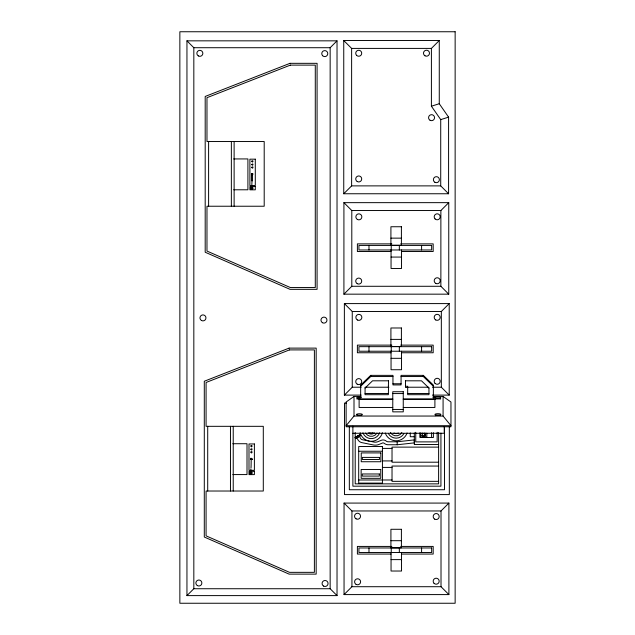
<?xml version="1.0" encoding="UTF-8"?>
<svg xmlns="http://www.w3.org/2000/svg" width="635" height="635" viewBox="0 0 635 635"><rect width="100%" height="100%" fill="white"/><g stroke="black" fill="none" stroke-linecap="round" stroke-linejoin="round"><path stroke-width="0.95" d="M252.571 174.776C252.722 172.109 250.642 176.292 251.857 173.593M251.452 180.808L251.603 173.577M251.643 174.657L251.746 173.609M251.373 174.704L251.984 173.585M252.127 173.545C252.627 176.975 253 171.482 252.246 174.617M252.484 174.649L252.492 173.569M252.532 180.832L252.389 173.601M252.738 174.657L252.762 173.625M250.571 459.565L250.515 458.43L251.087 458.375M250.738 459.55L250.587 458.399M251.397 459.367L250.738 459.446L250.952 458.383M250.825 459.422L250.857 458.351M250.468 459.494L251.063 459.399L251.412 458.343L251.912 459.557L251.492 458.391M251.222 458.335L251.095 465.59A5.54 0.492 -90 0 1 250.992 467.963M251.365 458.383L251.746 459.518M251.841 459.446L251.603 458.414M251.936 459.518L251.857 458.414M250.92 469.011L250.873 471.353M424.315 437.491L423.751 436.737L423.18 437.491M251.238 188.174C253.365 186.754 250.825 190.103 251.635 187.674M252.309 188.174L251.912 188.69M251.412 472.964C250.881 474.686 250.047 471.837 250.349 473.099C251.222 474.536 251.428 471.892 251.389 472.837M360.934 396.438L354.005 396.438L354.005 416.044L346.123 425.696L450.961 425.696L443.079 416.044L443.079 396.438L433.181 396.438M337.026 595.606L330.152 588.732L330.152 47.712L337.026 40.838L186.952 40.838L186.952 595.606L337.026 595.606L337.026 40.838M343.749 40.529L351.623 48.403L431.403 48.403L439.269 40.529L439.269 103.735L448.588 117.142L448.588 193.754L343.749 193.754L343.749 40.529L439.269 40.529M343.749 193.754L351.623 185.88L351.623 48.403M343.916 294.164L351.798 286.282L440.873 286.282L448.755 294.164L448.755 202.652L343.916 202.652L343.916 294.164L448.755 294.164M343.916 202.652L351.798 210.534L440.873 210.534L448.755 202.652M344.368 395.105L352.25 387.223L352.25 311.475L344.368 303.594L344.368 395.105L361.188 395.105M352.25 311.475L441.333 311.475L449.215 303.594L449.215 395.105L432.395 395.105M186.952 595.606L193.826 588.732L193.826 47.712L186.952 40.838M344.051 594.59L351.933 586.708L441.015 586.708L448.897 594.59L448.897 503.079L344.051 503.079L344.051 594.59L448.897 594.59M344.051 503.079L351.933 510.961L441.015 510.961L448.897 503.079M403.257 398.963L433.364 398.963L433.364 385.072L423.315 375.364L401.066 375.364L401.066 384.929L392.954 384.929L392.954 375.364L370.713 375.364L360.656 385.072L360.656 398.963L392.779 398.963M360.656 386.255L370.713 376.539L392.954 376.539M365.077 388.017L372.539 380.809L388.533 380.809M354.005 396.438L346.123 402.011L346.123 426.768L450.961 426.768L450.961 402.011L443.079 396.438M423.878 437.491L423.664 436.785L423.529 437.491M448.588 193.754L440.722 185.88L440.722 119.61L431.403 106.204L439.269 103.735M440.722 119.61L448.588 117.142M371.118 441.492L373.944 442.055A6.929 6.929 0 0 0 377.992 441.658L381.595 440.182A4.921 4.921 0 0 1 385.818 440.793L386.326 441.174A3.27 3.27 0 0 0 388.056 441.785L397.105 441.793L414.139 439.912L414.353 441.857M356.267 436.801L358.053 440.007A6.199 6.199 0 0 0 361.577 442.571L373.396 444.968A9.819 9.819 0 0 0 379.087 444.405L382.484 443.008A1.961 1.961 0 0 1 384.167 443.246L384.588 443.571A6.231 6.231 0 0 0 387.882 444.738L397.264 444.754L414.306 442.873M251.738 174.585L252.293 174.577M251.063 459.399L251.571 459.391M193.826 47.712L330.152 47.712M233.72 158.933L247.904 158.933L247.904 189.786L233.72 189.786M351.623 185.88L440.722 185.88M390.914 238.141L401.399 238.141M391.843 243.872L357.394 243.872L357.394 251.516L391.049 251.516M400.701 243.872L433.181 243.872L433.181 251.516L401.534 251.516M391.049 257.072L401.534 257.072M344.368 303.594L449.215 303.594M390.914 339.392L401.399 339.392M391.843 345.123L357.394 345.123L357.394 352.758L391.049 352.758M400.701 345.123L433.181 345.123L433.181 352.758L401.534 352.758M391.049 358.323L401.534 358.323M401.066 376.539L423.315 376.539L433.364 386.255M405.479 380.809L421.481 380.809L428.95 388.017M392.954 383.754L401.066 383.754M388.533 386.278L388.358 394.692L365.077 394.692L365.077 387.794M405.479 386.278L407.678 386.278L407.678 394.692L428.95 394.692L428.95 387.794M352.25 387.223L361.164 387.223M365.117 387.223L388.874 387.223M407.678 387.223L428.466 387.223M432.419 387.223L441.333 387.223L449.215 395.105M388.358 387.461L388.533 380.579M407.678 387.461L405.479 387.461L405.479 380.579M365.077 393.517L388.358 393.517M392.779 393.565L403.257 393.565M407.678 393.517L428.95 393.517M361.093 397.391L359.116 397.391L359.116 407.464L392.779 407.464M432.983 397.391L434.904 397.391L434.904 407.464L403.257 407.464M359.116 399.367L392.779 399.367M403.257 399.367L434.904 399.367M346.464 403.066L344.487 403.066L344.487 494.586L449.326 494.586L449.326 426.696M392.779 409.456L403.257 409.456M354.005 416.044L443.079 416.044M352.854 433.268L444.23 433.268L444.23 426.537M414.306 436.721L410.258 436.721L410.258 432.903M232.815 443.722L247.007 443.722L247.007 474.575L232.815 474.575M438.61 444.532L414.306 444.532L414.306 432.903M438.61 447.127L392.025 447.127L392.025 462.201L438.61 462.201M382.437 448.405L392.025 448.405M358.696 451.239L382.437 451.239M382.437 460.923L392.025 460.923M438.61 466.058L392.025 466.058L392.025 481.338L438.61 481.338M382.437 467.416L392.025 467.416M358.696 479.989L392.025 479.989M390.914 540.695L401.399 540.695M391.843 546.425L357.394 546.425L357.394 554.061L391.049 554.061M400.701 546.425L433.181 546.425L433.181 554.061L401.534 554.061M391.049 559.618L401.534 559.618M193.826 588.732L330.152 588.732M251.77 187.65L252.293 188.047M251.77 188.714L251.254 188.309M369.229 441.111L362.371 439.722A3.238 3.238 0 0 1 360.529 438.38L358.838 435.364M359.989 434.721L360.497 435.642M359.696 434.888L360.204 435.8M359.251 435.134L359.759 436.054M358.775 435.404L359.204 436.364L358.624 435.483M358.402 435.61L358.91 436.531M358.632 436.682L358.116 435.769L358.561 436.721M357.799 435.951L358.307 436.864M357.457 436.142L357.973 437.055M357.37 436.181L357.886 437.102M357.124 436.324L357.64 437.237M356.822 436.491L357.33 437.412M356.711 436.555L357.219 437.467M356.568 436.634L357.076 437.555M356.378 436.745L356.886 437.658M356.108 436.896L356.616 437.809M355.6 437.174L356.108 438.094M355.227 437.388L355.735 438.301M397.105 441.785L397.264 444.754M444.476 426.649L444.476 489.736L349.329 489.736L349.329 426.649M441.333 311.475L441.333 387.223M441.015 510.961L441.015 586.708M440.928 433.094L440.928 486.18L352.885 486.18L352.885 426.212M440.873 210.534L440.873 286.282M438.61 432.538L438.61 483.862L355.203 483.862L355.203 432.538M437.158 432.276L437.158 441.881L415.75 441.881L415.75 432.276M433.387 432.713L433.387 437.491L419.925 437.491L419.925 432.713M431.578 432.713L431.578 437.491M431.403 48.403L431.403 106.204M426.831 433.141L426.831 436.92L420.41 436.92L420.41 433.141M424.982 433.34L424.982 435.61M424.783 433.141L424.783 437.491M423.315 375.364L423.315 376.539M422.6 433.141L422.6 437.491M421.592 245.412L421.592 249.976M421.592 346.662L421.592 351.226M421.592 547.965L421.592 552.521M401.534 249.976L401.534 268.478L391.049 268.478L391.049 249.976M401.534 351.226L401.534 369.729L391.049 369.729L391.049 351.226M401.534 552.521L401.534 571.024L391.049 571.024L391.049 552.521M399.336 245.412L399.336 249.976M399.336 346.662L399.336 351.226M399.336 547.965L399.336 552.521M391.231 245.412L391.231 249.976M391.231 346.662L391.231 351.226M391.231 547.965L391.231 552.521M370.713 375.364L370.713 376.539M368.983 245.412L368.983 249.976M368.983 346.662L368.983 351.226M368.983 547.965L368.983 552.521M351.933 510.961L351.933 586.708M351.798 210.534L351.798 286.282M251.77 188.174L251.897 183.174A5.54 0.492 -90 0 0 251.992 180.8M250.873 471.622L250.873 472.67M234.124 141.534L234.124 206.232M233.228 426.323L233.228 491.022M231.362 141.534L231.362 206.232M230.465 426.323L230.465 491.022M208.605 141.534L208.605 206.232M207.708 426.323L207.708 491.022M251.182 471.805A1.199 1.199 0 0 1 251.857 473.647A1.199 1.199 0 0 1 249.888 473.647A1.199 1.199 0 0 1 250.563 471.805M251.103 472.091A0.897 0.897 0 0 1 251.65 473.408A0.897 0.897 0 0 1 250.238 473.599A0.897 0.897 0 0 1 250.42 472.186M359.569 398.701A2.992 0.778 0 0 1 356.68 397.724A2.992 0.778 0 0 1 361.069 397.256M435.308 415.671A2.992 0.778 0 0 1 440.5 415.671M435.308 399.121A2.992 0.778 0 0 1 440.5 399.121M357.315 415.592A2.992 0.778 0 0 1 361.553 415.592M356.981 399.129A2.992 0.778 0 0 1 359.569 398.74M407.067 432.975A11.533 11.533 0 0 1 385.223 432.975M401.852 432.57A6.588 6.588 0 0 1 390.438 432.57M403.844 433.721A8.898 8.898 0 0 1 388.445 433.721M398.32 433.03A4.342 4.342 0 0 1 393.97 433.03M382.421 432.752A11.533 11.533 0 0 1 360.14 432.752M374.356 432.84A4.342 4.342 0 0 1 368.213 432.84M372.951 432.657A3.342 3.342 0 0 1 369.61 432.657M376.992 433.062A6.588 6.588 0 0 1 365.577 433.062M379.643 432.808A8.898 8.898 0 0 1 362.926 432.808M251.754 161.179C252.666 164.036 253.976 159.163 251.754 161.179M251.754 164.401C252.666 167.259 253.976 162.385 251.754 164.401M251.754 167.283C252.666 170.14 253.976 165.267 251.754 167.283M250.849 445.968C251.77 448.826 253.071 443.952 250.849 445.968M250.849 449.191C251.77 452.049 253.071 447.175 250.849 449.191M250.849 452.072C251.77 454.93 253.071 450.056 250.849 452.072M360.116 434.65L355.013 437.507L355.521 438.42L360.632 435.562L360.116 434.65M290.012 63.325L205.192 96.456L205.192 252.238L290.012 289.338L317.079 289.338L317.079 63.325L290.012 63.325M290.354 65.119L206.978 97.679L206.978 141.534L264.2 141.534L264.2 206.232L206.978 206.232L206.978 251.071L290.385 287.552L315.285 287.552L315.285 65.119L290.354 65.119M289.115 348.115L204.295 381.246L204.295 537.027L289.115 574.127L316.174 574.127L316.174 348.115L289.115 348.115M289.449 349.909L206.081 382.468L206.081 426.323L263.295 426.323L263.295 491.022L206.081 491.022L206.081 535.861L289.489 572.341L314.388 572.341L314.388 349.909L289.449 349.909M455.144 31.75L179.856 31.75L179.856 603.25L455.144 603.25L455.144 31.75M255.294 159.171L249.896 159.171L249.896 185.531L255.294 185.531L255.294 159.171M255.294 186.531L249.896 186.531L249.896 189.825L255.294 189.825L255.294 186.531M401.399 226.743L390.914 226.743L390.914 245.245L401.399 245.245L401.399 226.743M431.641 245.412L358.934 245.412L358.934 249.976L431.641 249.976L431.641 245.412M401.399 327.985L390.914 327.985L390.914 346.488L401.399 346.488L401.399 327.985M431.641 346.662L358.934 346.662L358.934 351.226L431.641 351.226L431.641 346.662M403.257 391.731L392.779 391.731L392.779 411.853L403.257 411.853L403.257 391.731M425.426 433.34L420.894 433.34L420.894 435.61L425.426 435.61L425.426 433.34M254.389 443.96L248.999 443.96L248.999 470.321L254.389 470.321L254.389 443.96M382.437 446.516L358.696 446.516L358.696 483.108L382.437 483.108L382.437 446.516M380.857 452.906L361.236 452.906L361.236 461.74L380.857 461.74L380.857 452.906M379.444 457.398L362.363 457.398L362.363 459.494L379.444 459.494L379.444 457.398M380.762 469.479L361.14 469.479L361.14 478.322L380.762 478.322L380.762 469.479M254.389 471.321L248.999 471.321L248.999 474.615L254.389 474.615L254.389 471.321M379.341 473.98L362.267 473.98L362.267 476.075L379.341 476.075L379.341 473.98M401.399 529.288L390.914 529.288L390.914 547.791L401.399 547.791L401.399 529.288M431.641 547.965L358.934 547.965L358.934 552.521L431.641 552.521L431.641 547.965M356.1 584.383A2.992 2.992 0 0 0 360.601 581.787A2.992 2.992 0 0 0 356.1 579.191A2.992 2.992 0 0 0 356.1 584.383M356.044 518.819A2.992 2.992 0 0 0 360.537 516.223A2.992 2.992 0 0 0 356.044 513.628A2.992 2.992 0 0 0 356.044 518.819M434.054 583.319A2.992 2.992 0 0 0 439.071 581.977A2.992 2.992 0 0 0 435.404 578.31A2.992 2.992 0 0 0 434.054 583.319M434.681 519.128A2.992 2.992 0 0 0 439.174 516.533A2.992 2.992 0 0 0 434.681 513.937A2.992 2.992 0 0 0 434.681 519.128M357.227 283.67A2.992 2.992 0 0 0 361.72 281.075A2.992 2.992 0 0 0 357.227 278.479A2.992 2.992 0 0 0 357.227 283.67M435.07 218.916A2.992 2.992 0 0 0 440.087 217.575A2.992 2.992 0 0 0 436.42 213.908A2.992 2.992 0 0 0 435.07 218.916M357.362 219.44A2.992 2.992 0 0 0 361.855 216.845A2.992 2.992 0 0 0 357.362 214.249A2.992 2.992 0 0 0 357.362 219.44M435.697 283.353A2.992 2.992 0 0 0 440.19 280.757A2.992 2.992 0 0 0 435.697 278.162A2.992 2.992 0 0 0 435.697 283.353M357.227 384.191A2.992 2.992 0 0 0 361.72 381.603A2.992 2.992 0 0 0 357.227 379.008A2.992 2.992 0 0 0 357.227 384.191M357.362 319.969A2.992 2.992 0 0 0 361.855 317.373A2.992 2.992 0 0 0 357.362 314.777A2.992 2.992 0 0 0 357.362 319.969M435.07 383.397A2.992 2.992 0 0 0 440.087 382.056A2.992 2.992 0 0 0 436.42 378.389A2.992 2.992 0 0 0 435.07 383.397M435.697 319.921A2.992 2.992 0 0 0 440.19 317.325A2.992 2.992 0 0 0 435.697 314.73A2.992 2.992 0 0 0 435.697 319.921M251.174 189.206A1.199 1.199 0 0 0 252.968 188.174A1.199 1.199 0 0 0 251.174 187.134A1.199 1.199 0 0 0 251.174 189.206M251.325 188.952A0.897 0.897 0 0 0 252.674 188.174A0.897 0.897 0 0 0 251.325 187.396A0.897 0.897 0 0 0 251.325 188.952M323.564 586.073A2.992 2.992 0 0 0 328.057 583.478A2.992 2.992 0 0 0 323.564 580.89A2.992 2.992 0 0 0 323.564 586.073M197.366 585.597A2.992 2.992 0 0 0 201.859 583.009A2.992 2.992 0 0 0 197.366 580.414A2.992 2.992 0 0 0 197.366 585.597M322.651 55.729A2.992 2.992 0 0 0 327.668 54.38A2.992 2.992 0 0 0 324.001 50.713A2.992 2.992 0 0 0 322.651 55.729M198.358 55.928A2.992 2.992 0 0 0 202.851 53.332A2.992 2.992 0 0 0 198.358 50.736A2.992 2.992 0 0 0 198.358 55.928M322.469 322.715A2.992 2.992 0 0 0 326.962 320.119A2.992 2.992 0 0 0 322.469 317.524A2.992 2.992 0 0 0 322.469 322.715M201.462 320.484A2.992 2.992 0 0 0 205.954 317.889A2.992 2.992 0 0 0 201.462 315.301A2.992 2.992 0 0 0 201.462 320.484M357.227 181.539A2.992 2.992 0 0 0 361.72 178.951A2.992 2.992 0 0 0 357.227 176.355A2.992 2.992 0 0 0 357.227 181.539M356.608 55.364A2.992 2.992 0 0 0 361.617 54.023A2.992 2.992 0 0 0 357.949 50.355A2.992 2.992 0 0 0 356.608 55.364M434.88 182.269A2.992 2.992 0 0 0 439.38 179.673A2.992 2.992 0 0 0 434.88 177.078A2.992 2.992 0 0 0 434.88 182.269M430.062 120.269A2.992 2.992 0 0 0 434.554 117.673A2.992 2.992 0 0 0 430.062 115.078A2.992 2.992 0 0 0 430.062 120.269M424.99 55.793A2.992 2.992 0 0 0 429.482 53.197A2.992 2.992 0 0 0 424.99 50.602A2.992 2.992 0 0 0 424.99 55.793M435.785 415.012A2.992 0.778 0 0 0 440.793 414.671A2.992 0.778 0 0 0 437.126 413.718A2.992 0.778 0 0 0 435.785 415.012M357.315 415.099A2.992 0.778 0 0 0 362.323 414.75A2.992 0.778 0 0 0 358.656 413.798A2.992 0.778 0 0 0 357.315 415.099M436.404 398.589A2.992 0.778 0 0 0 440.896 397.915A2.992 0.778 0 0 0 436.404 397.24A2.992 0.778 0 0 0 436.404 398.589"/></g></svg>
